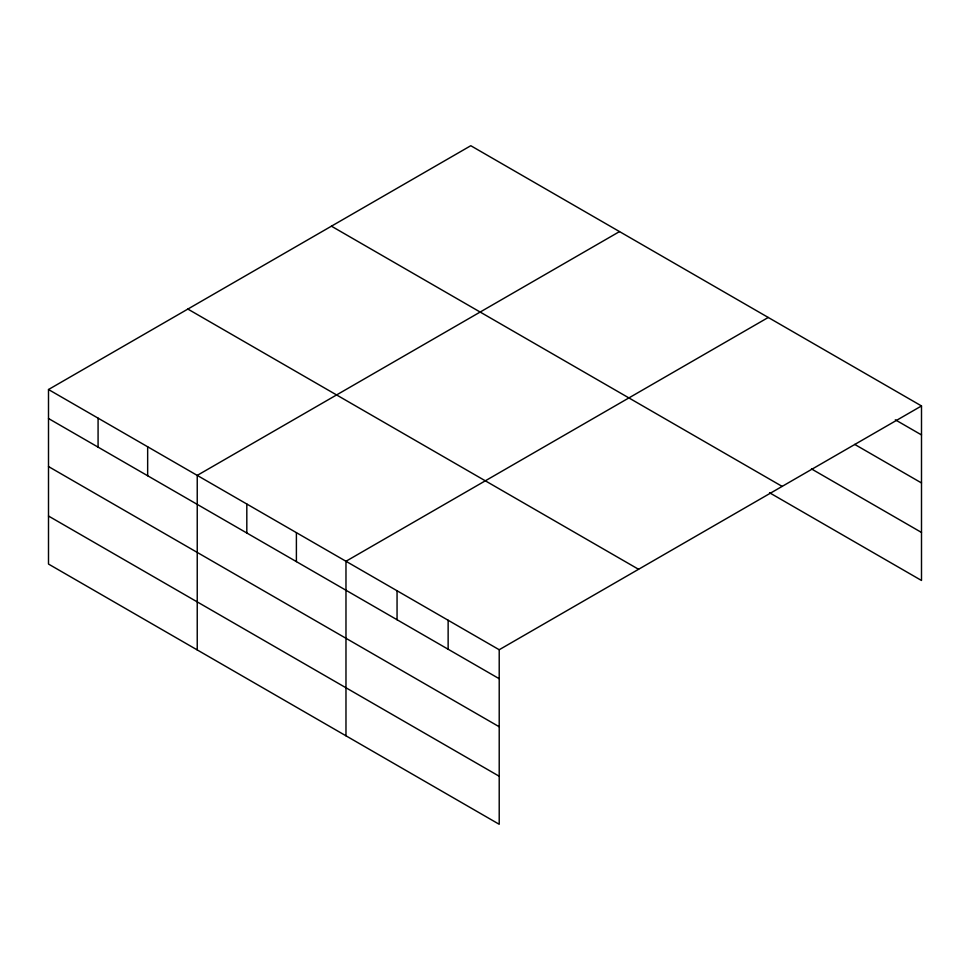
<?xml version="1.0" encoding="UTF-8"?>
<svg xmlns="http://www.w3.org/2000/svg" width="970" height="970" viewBox="0 0 970 970"><rect width="100%" height="100%" fill="white"/><g stroke="black" fill="none" stroke-linecap="round" stroke-linejoin="round"><path stroke-width="1.45" d="M48.5 389.528L499.211 649.742L499.211 824.282L48.5 564.055L48.5 389.528L470.789 145.718L921.5 405.945L921.5 580.472L769.562 492.76M619.515 231.587L197.237 475.397L197.237 649.936M768.252 317.469L345.975 561.266L345.975 735.806M499.211 649.742L921.5 405.945M895.31 419.804L921.5 434.924M854.703 444.393L921.5 482.951M811.478 468.922L921.5 532.445M331.425 226.18L782.147 486.394M187.853 309.066L638.575 569.293M48.5 418.507L499.211 678.721M48.5 466.546L499.211 726.76M48.5 516.028L499.211 776.242M448.14 620.254L448.14 649.233M397.057 590.754L397.057 619.745M296.396 532.639L296.396 561.63M246.816 504.024L246.816 533.003M147.658 446.77L147.658 475.761M98.079 418.143L98.079 447.134"/></g></svg>
